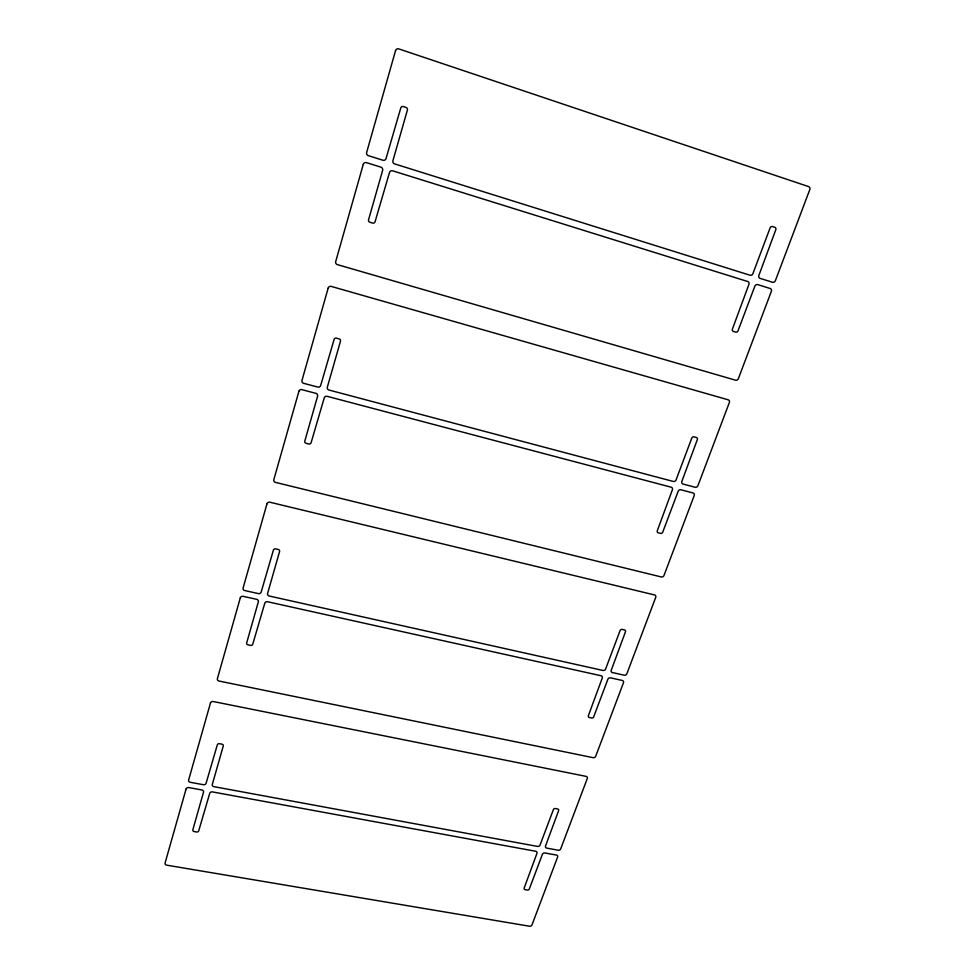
<?xml version="1.0" encoding="UTF-8"?>
<svg xmlns="http://www.w3.org/2000/svg" width="975" height="975" viewBox="0 0 975 975"><rect width="100%" height="100%" fill="white"/><g stroke="black" fill="none" stroke-linecap="round" stroke-linejoin="round"><path stroke-width="1.46" d="M186.067 789.043L165.092 862.985A2.206 1.84 -6.5 0 0 166.725 865.166L529.51 926.226A2.011 1.645 -21.9 0 0 531.997 924.873L557.59 857.122A2.035 1.694 -23.7 0 0 556.359 855.063L544.94 852.967A2.047 1.706 -23.3 0 0 542.405 854.344L529.34 888.944A1.621 1.341 -22.2 0 1 527.329 890.029L525.172 889.651A1.621 1.341 -22.1 0 1 524.172 888.042L536.957 853.344A2.047 1.706 -22.9 0 0 535.714 851.273L212.404 791.907A2.218 1.901 -7.4 0 0 209.71 793.37L198.717 830.822A1.767 1.499 -7.3 0 1 196.584 831.992L194.135 831.553A1.767 1.499 -7.2 0 1 192.843 829.786L203.507 792.236A2.23 1.913 -6.9 0 0 201.886 789.969L188.772 787.568A2.243 1.913 -6.2 0 0 186.067 789.043M210.466 703.036L188.638 780A2.243 1.926 -6.2 0 0 190.271 782.291L203.409 784.717A2.23 1.926 -6.9 0 0 206.103 783.23L217.303 744.888A1.792 1.56 -7 0 1 219.485 743.706L221.971 744.181A1.792 1.56 -7.1 0 1 223.263 746.046L212.318 784.388A2.23 1.913 -7.4 0 0 213.927 786.654L537.518 846.41A2.047 1.718 -23.1 0 0 540.053 845.033L553.373 809.652A1.658 1.402 -24.4 0 1 555.421 808.531L557.602 808.957A1.658 1.389 -24.5 0 1 558.602 810.664L545.513 846.044A2.047 1.706 -23.5 0 0 546.756 848.116L558.188 850.224A2.047 1.706 -23.9 0 0 560.722 848.847L587.279 778.537A2.072 1.767 -26.3 0 0 586.048 776.368L213.233 701.525A2.279 1.999 -5.8 0 0 210.466 703.036M240.301 597.882L217.401 678.612A2.291 2.023 -5.7 0 0 219.046 681.05L593.105 757.672A2.084 1.779 -27.2 0 0 595.701 756.259L623.476 682.756A2.121 1.84 -30.4 0 0 622.245 680.453L610.508 677.844A2.133 1.853 -30 0 0 607.864 679.283L593.678 716.857A1.694 1.462 -28.1 0 1 591.581 717.99L589.363 717.527A1.694 1.462 -28 0 1 588.364 715.723L602.258 678.052A2.133 1.853 -29.6 0 0 601.014 675.736L267.577 601.746A2.303 2.096 -7.4 0 0 264.761 603.293L252.757 644.17A1.828 1.645 -7 0 1 250.526 645.401L248.003 644.853A1.828 1.645 -6.8 0 1 246.687 642.878L258.338 601.867A2.316 2.108 -6.4 0 0 256.693 599.332L243.128 596.322A2.316 2.108 -5.3 0 0 240.301 597.882M266.979 503.819L243.104 587.986A2.328 2.121 -5.2 0 0 244.762 590.558L258.351 593.592A2.316 2.108 -6.4 0 0 261.178 592.032L273.402 550.132A1.865 1.731 -6.8 0 1 275.681 548.876L278.265 549.473A1.865 1.718 -7 0 1 279.569 551.57L267.601 593.47A2.303 2.108 -7.4 0 0 269.234 596.018L602.977 670.459A2.145 1.865 -30 0 0 605.621 669.021L620.088 630.581A1.731 1.511 -32.2 0 1 622.233 629.411L624.475 629.935A1.731 1.511 -32.3 0 1 625.463 631.824L611.227 670.276A2.133 1.853 -30.4 0 0 612.471 672.579L624.232 675.2A2.133 1.853 -30.9 0 0 626.864 673.762L655.736 597.346A2.169 1.913 -35.1 0 0 654.517 594.933L269.868 502.222A2.364 2.206 -4.6 0 0 266.979 503.819M298.911 391.28L273.829 479.663A2.377 2.243 -4.3 0 0 275.511 482.393L661.306 576.956A2.182 1.926 -36.4 0 0 663.999 575.469L694.212 495.532A2.243 1.987 -41.8 0 0 692.993 492.972L680.916 489.779A2.243 1.999 -41.6 0 0 678.161 491.29L662.732 532.167A1.767 1.572 -38.6 0 1 660.538 533.362L658.259 532.789A1.779 1.584 -38.5 0 1 657.272 530.778L672.397 489.767A2.243 2.011 -41.4 0 0 671.153 487.195L327.173 396.325A2.389 2.316 -9.2 0 0 324.224 397.946L311.098 442.699A1.901 1.816 -7.5 0 1 308.758 443.991L306.138 443.32A1.901 1.816 -7 0 1 304.809 441.102L317.582 396.191A2.401 2.328 -6.4 0 0 315.912 393.352L301.872 389.634A2.413 2.328 -2.8 0 0 298.911 391.28M328.173 288.088L301.982 380.433A2.413 2.34 -2.5 0 0 303.664 383.321L317.728 387.051A2.401 2.34 -6.4 0 0 320.69 385.418L334.084 339.483A1.938 1.901 -9.4 0 1 336.472 338.167L339.142 338.898A1.938 1.901 -10.8 0 1 340.47 341.25L327.332 387.185A2.401 2.328 -9.6 0 0 328.989 390.037L673.286 481.455A2.255 2.011 -42.1 0 0 676.065 479.932L691.811 438.055A1.828 1.633 -45.4 0 1 694.042 436.837L696.357 437.47A1.828 1.633 -45.4 0 1 697.344 439.579L681.83 481.467A2.243 2.011 -42.3 0 0 683.061 484.051L695.151 487.256A2.243 1.999 -42.5 0 0 697.905 485.745L729.361 402.492A2.303 2.047 -48.5 0 0 728.154 399.799L331.207 286.406A2.462 2.45 22.6 0 0 328.173 288.088M363.273 164.361L335.705 261.568A2.474 2.462 69.6 0 0 337.399 264.627L735.552 380.189A2.316 2.072 -50.3 0 0 738.38 378.629L771.347 291.354A2.389 2.121 -56.3 0 0 770.152 288.502L757.733 284.627A2.401 2.133 -56.6 0 0 754.845 286.211L737.99 330.866A1.889 1.694 -53.6 0 1 735.698 332.122L733.358 331.415A1.889 1.694 -53.6 0 1 732.371 329.184L748.91 284.371A2.401 2.145 -56.8 0 0 747.679 281.495L392.596 170.796A2.572 2.486 88.8 0 0 389.5 172.514L375.07 221.727A2.011 1.974 89.4 0 1 372.621 223.08L369.915 222.263A2.011 1.974 88.3 0 1 368.562 219.765L382.627 170.369A2.584 2.498 85.9 0 0 380.933 167.164L366.381 162.63A2.596 2.511 82.2 0 0 363.273 164.361M395.533 50.651L366.661 152.429A2.608 2.511 82.5 0 0 368.367 155.671L382.931 160.241A2.596 2.498 85.9 0 0 386.039 158.511L400.786 107.945A2.121 2.011 86.5 0 1 403.297 106.555L406.051 107.445A2.121 2.011 87 0 1 407.392 110.09L392.925 160.68A2.584 2.486 88.5 0 0 394.595 163.885L750.019 275.218A2.413 2.145 -57.6 0 0 752.919 273.622L770.128 227.821A1.962 1.743 -60.3 0 1 772.468 226.541L774.845 227.309A1.962 1.731 -60.3 0 1 775.82 229.673L758.855 275.486A2.413 2.145 -57.3 0 0 760.073 278.363L772.505 282.262A2.401 2.133 -57 0 0 775.393 280.666L809.786 189.625A2.486 2.182 -62.2 0 0 808.592 186.603L398.714 48.872A2.73 2.559 83.9 0 0 395.533 50.651"/></g></svg>
